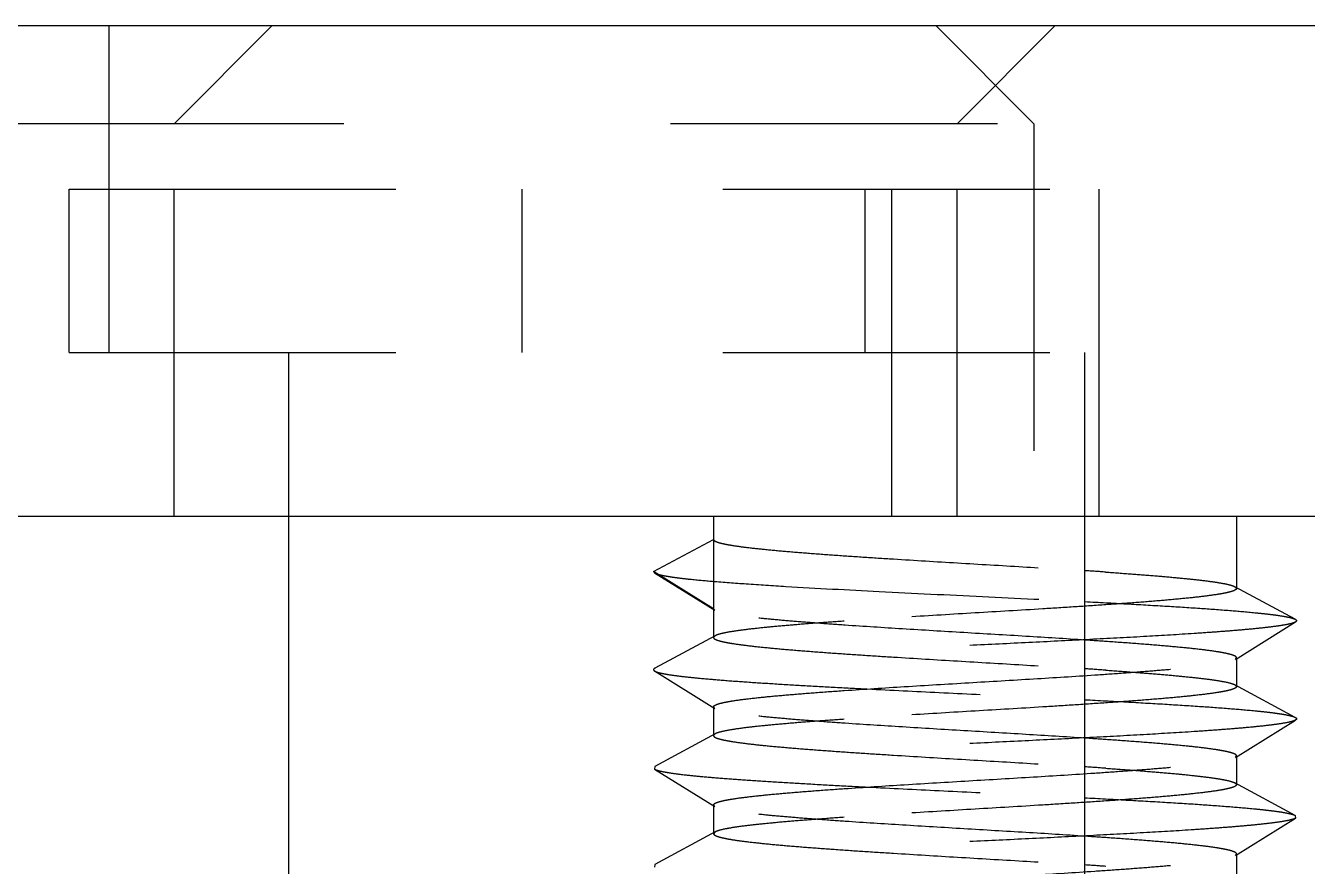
# Model space of a CAD drawing. Header units: inches. Extents: x 504 to 965, y -420 to -94.
# Drawn here: x 600.737 to 604.658, y -335.298 to -332.727 of the extents above; entities that cross this region are included whole.
import ezdxf

# ---------------------------------------------------------------- set-up
doc = ezdxf.new("R2010")
doc.units = ezdxf.units.IN
doc.header["$LTSCALE"] = 10
doc.header["$MEASUREMENT"] = 0
doc.linetypes.add('CENTER', pattern=[0.6, 0.375, -0.075, 0.075, -0.075])
doc.linetypes.add('HIDDEN', pattern=[0.2, 0.1, -0.1])
doc.layers.get('0').update_dxf_attribs({"linetype": 'CONTINUOUS'})
doc.layers.add('02___PRT_ALL_AXES', color=7, linetype='CONTINUOUS')
doc.layers.add('DEFAULT_2', color=8, linetype='HIDDEN')

msp = doc.modelspace()

# ---------------------------------------------------------------- linework, layer by layer
at = {"color": 7, "linetype": 'Continuous'}
for p, q in [((577.5555, -332.7269), (895.8513, -332.7269)), ((577.5555, -334.2269), (895.8513, -334.2269))]:
    msp.add_line(p, q, dxfattribs=at)
at = {"linetype": 'CENTER'}
msp.add_arc((736.7034, -1690.9897), 1356.7628, 83.2637115, 96.7362885, dxfattribs=at)
at = {"layer": '02___PRT_ALL_AXES', "color": 8, "linetype": 'HIDDEN'}
for p, q in [((601.5413, -333.7269), (601.5413, -334.2269)), ((603.9765, -333.7269), (603.9765, -334.2269))]:
    msp.add_line(p, q, dxfattribs=at)
at = {"layer": '02___PRT_ALL_AXES', "color": 7, "linetype": 'Continuous'}
for p, q in [((601.5413, -334.2269), (601.5413, -337.6269)), ((603.9765, -334.2269), (603.9765, -337.6269))]:
    msp.add_line(p, q, dxfattribs=at)
at = {"layer": 'DEFAULT_2', "color": 8, "linetype": 'HIDDEN'}
for p, q in [((600.9913, -332.7269), (600.9913, -334.2269)), ((601.4913, -332.7269), (601.1913, -333.0269)), ((603.3863, -334.2269), (603.3863, -332.7269)), ((603.8213, -333.0269), (603.5213, -332.7269)), ((603.5863, -333.0269), (603.8863, -332.7269)), ((604.0213, -334.2269), (604.0213, -332.7269)), ((871.71, -333.0269), (584.8213, -333.0269)), ((601.1913, -334.2269), (601.1913, -333.0269)), ((603.5863, -334.2269), (603.5863, -333.0269)), ((603.8213, -333.0269), (603.8213, -334.2269)), ((600.87, -333.7269), (600.87, -333.2269)), ((600.87, -333.2269), (608.8477, -333.2269)), ((602.2557, -333.7269), (602.2557, -333.2269)), ((603.3052, -333.7269), (603.3052, -333.2269)), ((600.87, -333.7269), (608.8477, -333.7269)), ((602.8413, -334.2269), (602.8413, -334.5983)), ((604.4413, -334.2269), (604.4413, -334.4483)), ((602.6578, -334.3969), (602.8413, -334.2983)), ((602.6578, -334.3969), (602.6608, -334.4007)), ((602.8413, -334.5105), (602.6578, -334.3969)), ((602.6608, -334.4007), (602.845, -334.5151)), ((604.6209, -334.5426), (604.4364, -334.443)), ((604.4364, -334.443), (604.4413, -334.4483)), ((602.845, -334.5151), (602.8413, -334.5105)), ((604.4376, -334.6651), (604.6218, -334.5507)), ((602.8462, -334.593), (602.6618, -334.6926)), ((602.8462, -334.593), (602.8413, -334.5983)), ((604.4376, -334.6651), (604.4413, -334.6605)), ((604.4413, -334.6605), (604.4413, -334.7483)), ((602.6608, -334.7007), (602.845, -334.8151)), ((604.6209, -334.8426), (604.4364, -334.743)), ((604.4364, -334.743), (604.4413, -334.7483)), ((602.8413, -334.8105), (602.8413, -334.8983)), ((602.845, -334.8151), (602.8413, -334.8105)), ((604.4376, -334.9651), (604.6218, -334.8507)), ((602.8462, -334.893), (602.6618, -334.9926)), ((602.8462, -334.893), (602.8413, -334.8983)), ((604.4376, -334.9651), (604.4413, -334.9605)), ((604.4413, -334.9605), (604.4413, -335.0483)), ((602.6618, -334.9926), (602.6608, -335.0007)), ((602.6608, -335.0007), (602.845, -335.1151)), ((604.6209, -335.1426), (604.4364, -335.043)), ((604.4364, -335.043), (604.4413, -335.0483)), ((602.8413, -335.1105), (602.8413, -335.1983)), ((602.845, -335.1151), (602.8413, -335.1105)), ((604.4376, -335.2651), (604.6218, -335.1507)), ((604.6209, -335.1426), (604.6218, -335.1507)), ((602.8462, -335.193), (602.6618, -335.2926)), ((602.8462, -335.193), (602.8413, -335.1983)), ((602.6618, -335.2926), (602.6608, -335.3007)), ((604.4376, -335.2651), (604.4413, -335.2605)), ((604.4413, -335.2605), (604.4413, -335.3483))]:
    msp.add_line(p, q, dxfattribs=at)
for centre, radius, start, end in [((602.6003, -355.3463), 20.9975, 86.06487, 86.2381), ((602.6734, -354.4718), 19.9084, 86.06013, 86.24283), ((602.5999, -355.6529), 21.0041, 86.06487, 86.2383), ((602.6738, -354.7656), 19.9022, 86.06013, 86.24264), ((602.6009, -355.9381), 20.9893, 86.06486, 86.23787), ((602.6738, -355.0662), 19.9028, 86.06013, 86.24265), ((602.6008, -356.2385), 20.9897, 86.06486, 86.23788)]:
    msp.add_arc(centre, radius, start, end, dxfattribs=at)
for points, knots in [([(602.8413, -334.2983), (602.8413, -334.2994), (602.8426, -334.3012), (602.845, -334.3029), (602.8491, -334.3051), (602.8563, -334.3077), (602.8672, -334.3106), (602.8812, -334.3135), (602.9056, -334.3178), (602.9433, -334.3229), (602.9966, -334.3287), (603.06, -334.3346), (603.1325, -334.3405), (603.213, -334.3464), (603.3002, -334.3523), (603.4259, -334.3604), (603.5889, -334.3702), (603.7844, -334.3818), (603.9145, -334.3898), (603.978, -334.394)], [0, 0, 0, 0, 0.002953, 0.005109, 0.00784, 0.015158, 0.025045, 0.037515, 0.052545, 0.09011, 0.137218, 0.193165, 0.257094, 0.328013, 0.40482, 0.486319, 0.658246, 0.833092, 1, 1, 1, 1]), ([(602.6608, -334.4007), (602.6631, -334.4021), (602.6694, -334.4045), (602.6813, -334.4076), (602.6974, -334.4107), (602.7177, -334.4138), (602.7422, -334.417), (602.7829, -334.4215), (602.8154, -334.4244), (602.8383, -334.4263)], [0, 0, 0, 0, 0.04471, 0.112491, 0.203751, 0.318314, 0.455838, 0.615766, 1, 1, 1, 1]), ([(602.8383, -334.4263), (602.8726, -334.4292), (602.9473, -334.4347), (603.1171, -334.4455), (603.3581, -334.4582), (603.6632, -334.473), (603.8732, -334.4832), (603.9777, -334.4886)], [0, 0, 0, 0, 0.090373, 0.19698, 0.447305, 0.724698, 1, 1, 1, 1]), ([(604.0413, -334.3983), (604.0674, -334.4001), (604.1173, -334.4036), (604.1886, -334.4092), (604.2525, -334.4147), (604.308, -334.4202), (604.3543, -334.4256), (604.3909, -334.431), (604.4151, -334.4357), (604.4291, -334.4398), (604.4343, -334.4419), (604.4364, -334.443)], [0, 0, 0, 0, 0.196693, 0.37717, 0.538715, 0.679239, 0.796913, 0.890175, 0.957973, 0.982173, 1, 1, 1, 1]), ([(604.4413, -334.4483), (604.4413, -334.4495), (604.4399, -334.4514), (604.4373, -334.4531), (604.4328, -334.4554), (604.425, -334.4581), (604.4131, -334.4611), (604.3979, -334.4642), (604.3713, -334.4686), (604.3303, -334.4739), (604.2725, -334.48), (604.2039, -334.4862), (604.1256, -334.4923), (604.0391, -334.4985), (603.9458, -334.5047), (603.8124, -334.5131), (603.6414, -334.5233), (603.439, -334.5354), (603.3056, -334.5439), (603.2413, -334.5483)], [0, 0, 0, 0, 0.002946, 0.005136, 0.007926, 0.015442, 0.025615, 0.038456, 0.053942, 0.09261, 0.141033, 0.198411, 0.263781, 0.33604, 0.413953, 0.496193, 0.668011, 0.839832, 1, 1, 1, 1]), ([(603.9777, -334.4886), (604.0201, -334.4908), (604.1016, -334.4951), (604.2185, -334.5018), (604.3239, -334.5084), (604.4156, -334.515), (604.4827, -334.5208), (604.5281, -334.5255), (604.5557, -334.5288), (604.5787, -334.5321), (604.5971, -334.5354), (604.6107, -334.5386), (604.6181, -334.5412), (604.6208, -334.5426)], [0, 0, 0, 0, 0.196703, 0.379104, 0.543575, 0.686857, 0.806126, 0.856003, 0.899059, 0.935084, 0.963943, 0.985562, 1, 1, 1, 1]), ([(604.6218, -334.5507), (604.6204, -334.5516), (604.6166, -334.5532), (604.6063, -334.5565), (604.5881, -334.5602), (604.5602, -334.5645), (604.5244, -334.5688), (604.481, -334.5732), (604.4304, -334.5776), (604.373, -334.582), (604.2843, -334.5881), (604.1605, -334.5956), (603.9997, -334.6042), (603.8265, -334.6129), (603.647, -334.6217), (603.4673, -334.6304), (603.2935, -334.6391), (603.1318, -334.6478), (603.007, -334.6553), (602.9174, -334.6614), (602.8591, -334.6658), (602.8076, -334.6701), (602.7632, -334.6745), (602.7265, -334.6788), (602.6976, -334.6831), (602.6785, -334.6869), (602.6675, -334.6901), (602.6634, -334.6918), (602.6618, -334.6926)], [0, 0, 0, 0, 0.002611, 0.006215, 0.016495, 0.030864, 0.049236, 0.071467, 0.097374, 0.12674, 0.159315, 0.232952, 0.315766, 0.404918, 0.497344, 0.589872, 0.679323, 0.762625, 0.836921, 0.869882, 0.899668, 0.926026, 0.948731, 0.9676, 0.982482, 0.993281, 0.997144, 1, 1, 1, 1]), ([(603.978, -334.6062), (603.9176, -334.6022), (603.794, -334.5946), (603.6076, -334.5835), (603.4232, -334.5724), (603.2755, -334.563), (603.1662, -334.5552), (603.0935, -334.5496), (603.0286, -334.544), (602.9724, -334.5384), (602.9257, -334.5328), (602.8892, -334.5273), (602.8653, -334.5225), (602.8518, -334.5184), (602.8469, -334.5162), (602.845, -334.5151)], [0, 0, 0, 0, 0.159477, 0.326652, 0.492125, 0.646552, 0.716865, 0.781227, 0.838735, 0.888589, 0.930093, 0.962701, 0.986027, 0.994165, 1, 1, 1, 1]), ([(603.2413, -334.5483), (603.2152, -334.5501), (603.1653, -334.5536), (603.094, -334.5592), (603.0301, -334.5647), (602.9747, -334.5702), (602.9283, -334.5756), (602.8917, -334.581), (602.8675, -334.5857), (602.8535, -334.5898), (602.8483, -334.5919), (602.8462, -334.593)], [0, 0, 0, 0, 0.196709, 0.377163, 0.538697, 0.679227, 0.796903, 0.890174, 0.957969, 0.982175, 1, 1, 1, 1]), ([(604.6208, -334.5426), (604.6219, -334.5432), (604.6235, -334.5442), (604.6249, -334.5462), (604.6248, -334.5477), (604.6239, -334.5493), (604.6227, -334.5501), (604.6218, -334.5507)], [0, 0, 0, 0, 0.316104, 0.524236, 0.615623, 0.718573, 1, 1, 1, 1]), ([(602.8413, -334.5983), (602.8413, -334.5994), (602.8426, -334.6012), (602.845, -334.6029), (602.8491, -334.6051), (602.8563, -334.6077), (602.8672, -334.6106), (602.8812, -334.6135), (602.9056, -334.6178), (602.9433, -334.6229), (602.9966, -334.6287), (603.06, -334.6346), (603.1325, -334.6405), (603.213, -334.6464), (603.3002, -334.6523), (603.4258, -334.6604), (603.5888, -334.6702), (603.7843, -334.6818), (603.9144, -334.6898), (603.9779, -334.694)], [0, 0, 0, 0, 0.002953, 0.005111, 0.007843, 0.015162, 0.025046, 0.037517, 0.052549, 0.090111, 0.137217, 0.193164, 0.257092, 0.328009, 0.404813, 0.486309, 0.658234, 0.833087, 1, 1, 1, 1]), ([(604.4413, -334.6605), (604.4413, -334.6593), (604.4399, -334.6574), (604.4373, -334.6556), (604.4327, -334.6533), (604.4249, -334.6507), (604.413, -334.6476), (604.3978, -334.6446), (604.3712, -334.6401), (604.3302, -334.6348), (604.2724, -334.6287), (604.2038, -334.6226), (604.1255, -334.6164), (604.0703, -334.6125), (604.0413, -334.6105)], [0, 0, 0, 0, 0.008786, 0.015321, 0.023648, 0.046042, 0.076335, 0.114577, 0.160673, 0.27577, 0.419851, 0.590553, 0.785114, 1, 1, 1, 1]), ([(603.2413, -334.7605), (603.3025, -334.7563), (603.4294, -334.7481), (603.6225, -334.7366), (603.8167, -334.725), (603.9738, -334.7152), (604.091, -334.7071), (604.1693, -334.7012), (604.2393, -334.6953), (604.3001, -334.6895), (604.3506, -334.6836), (604.3859, -334.6786), (604.4084, -334.6743), (604.4209, -334.6714), (604.4304, -334.6685), (604.4356, -334.6663), (604.4376, -334.6651)], [0, 0, 0, 0, 0.153219, 0.317585, 0.482945, 0.639064, 0.710611, 0.776315, 0.83516, 0.886237, 0.928778, 0.962155, 0.975262, 0.985932, 0.994163, 1, 1, 1, 1]), ([(602.6618, -334.6926), (602.6607, -334.6932), (602.6591, -334.6942), (602.6577, -334.6962), (602.6578, -334.6977), (602.6587, -334.6993), (602.6599, -334.7001), (602.6608, -334.7007)], [0, 0, 0, 0, 0.316081, 0.524228, 0.615626, 0.718557, 1, 1, 1, 1]), ([(602.6608, -334.7007), (602.6627, -334.7018), (602.6677, -334.7039), (602.6771, -334.7065), (602.6896, -334.7092), (602.7124, -334.7131), (602.7485, -334.7178), (602.8007, -334.7232), (602.8639, -334.7286), (602.9374, -334.734), (603.0202, -334.7394), (603.1112, -334.7448), (603.2093, -334.7503), (603.3502, -334.7577), (603.5335, -334.7667), (603.7554, -334.7774), (603.9039, -334.7848), (603.9772, -334.7886)], [0, 0, 0, 0, 0.005031, 0.012352, 0.022018, 0.034028, 0.064959, 0.10481, 0.153077, 0.209137, 0.272263, 0.341622, 0.416305, 0.495328, 0.66218, 0.833406, 1, 1, 1, 1]), ([(604.0413, -334.6983), (604.0674, -334.7001), (604.1173, -334.7036), (604.1886, -334.7092), (604.2525, -334.7147), (604.308, -334.7202), (604.3543, -334.7256), (604.3909, -334.731), (604.4151, -334.7357), (604.4291, -334.7398), (604.4343, -334.7419), (604.4364, -334.743)], [0, 0, 0, 0, 0.196688, 0.377164, 0.538712, 0.679237, 0.796915, 0.890178, 0.957977, 0.982175, 1, 1, 1, 1]), ([(604.4413, -334.7483), (604.4413, -334.7495), (604.4399, -334.7514), (604.4373, -334.7531), (604.4328, -334.7554), (604.425, -334.7581), (604.4131, -334.7611), (604.3979, -334.7642), (604.3713, -334.7686), (604.3303, -334.7739), (604.2725, -334.78), (604.2039, -334.7862), (604.1256, -334.7923), (604.0391, -334.7985), (603.9458, -334.8047), (603.8124, -334.8131), (603.6413, -334.8233), (603.4389, -334.8354), (603.3056, -334.8439), (603.2413, -334.8483)], [0, 0, 0, 0, 0.002947, 0.005136, 0.007927, 0.015443, 0.025617, 0.038458, 0.053945, 0.092616, 0.141039, 0.198415, 0.263784, 0.336042, 0.413954, 0.496196, 0.668015, 0.839831, 1, 1, 1, 1]), ([(602.8413, -334.8105), (602.8413, -334.8093), (602.8427, -334.8074), (602.8453, -334.8056), (602.8499, -334.8033), (602.8577, -334.8007), (602.8696, -334.7976), (602.8848, -334.7946), (602.9114, -334.7901), (602.9524, -334.7848), (603.0102, -334.7787), (603.0789, -334.7726), (603.1571, -334.7664), (603.2123, -334.7625), (603.2413, -334.7605)], [0, 0, 0, 0, 0.008793, 0.015335, 0.023667, 0.046068, 0.076369, 0.114618, 0.160717, 0.275825, 0.419907, 0.590602, 0.785144, 1, 1, 1, 1]), ([(603.978, -334.9062), (603.9177, -334.9022), (603.794, -334.8946), (603.6077, -334.8835), (603.4233, -334.8724), (603.2756, -334.863), (603.1662, -334.8552), (603.0935, -334.8496), (603.0286, -334.844), (602.9724, -334.8384), (602.9257, -334.8328), (602.8892, -334.8273), (602.8653, -334.8225), (602.8518, -334.8184), (602.8469, -334.8162), (602.845, -334.8151)], [0, 0, 0, 0, 0.159478, 0.326648, 0.492121, 0.646552, 0.716869, 0.781232, 0.838742, 0.888593, 0.930098, 0.962707, 0.986027, 0.994166, 1, 1, 1, 1]), ([(603.9772, -334.7886), (604.0195, -334.7908), (604.1011, -334.7951), (604.2181, -334.8018), (604.3236, -334.8084), (604.4154, -334.815), (604.4826, -334.8208), (604.5281, -334.8255), (604.5557, -334.8288), (604.5787, -334.8321), (604.5971, -334.8354), (604.6107, -334.8386), (604.6181, -334.8412), (604.6208, -334.8426)], [0, 0, 0, 0, 0.196686, 0.37908, 0.543555, 0.686847, 0.806122, 0.856003, 0.899058, 0.935089, 0.963944, 0.985563, 1, 1, 1, 1]), ([(604.6218, -334.8507), (604.6204, -334.8516), (604.6166, -334.8532), (604.6063, -334.8565), (604.5881, -334.8602), (604.5602, -334.8645), (604.5244, -334.8688), (604.481, -334.8732), (604.4304, -334.8776), (604.373, -334.882), (604.2843, -334.8881), (604.1605, -334.8956), (603.9997, -334.9042), (603.8265, -334.9129), (603.647, -334.9217), (603.4673, -334.9304), (603.2935, -334.9391), (603.1318, -334.9478), (603.007, -334.9553), (602.9174, -334.9614), (602.8591, -334.9658), (602.8076, -334.9701), (602.7632, -334.9745), (602.7265, -334.9788), (602.6976, -334.9831), (602.6785, -334.9869), (602.6675, -334.9901), (602.6634, -334.9918), (602.6618, -334.9926)], [0, 0, 0, 0, 0.002611, 0.006217, 0.016495, 0.030866, 0.049236, 0.071468, 0.097374, 0.126741, 0.159315, 0.232952, 0.315766, 0.404918, 0.497344, 0.589872, 0.679323, 0.762625, 0.836921, 0.869881, 0.899668, 0.926024, 0.948731, 0.967599, 0.982482, 0.993279, 0.997143, 1, 1, 1, 1]), ([(603.2413, -334.8483), (603.2152, -334.8501), (603.1653, -334.8536), (603.094, -334.8592), (603.0301, -334.8647), (602.9746, -334.8702), (602.9283, -334.8756), (602.8917, -334.881), (602.8675, -334.8857), (602.8535, -334.8898), (602.8483, -334.8919), (602.8462, -334.893)], [0, 0, 0, 0, 0.196694, 0.377169, 0.538708, 0.679229, 0.796904, 0.89017, 0.957973, 0.982173, 1, 1, 1, 1]), ([(604.6208, -334.8426), (604.6219, -334.8432), (604.6235, -334.8442), (604.6249, -334.8462), (604.6248, -334.8477), (604.6239, -334.8493), (604.6227, -334.8501), (604.6218, -334.8507)], [0, 0, 0, 0, 0.316082, 0.524236, 0.615651, 0.718581, 1, 1, 1, 1]), ([(602.8413, -334.8983), (602.8413, -334.8994), (602.8426, -334.9012), (602.845, -334.9029), (602.8491, -334.9051), (602.8563, -334.9077), (602.8672, -334.9106), (602.8812, -334.9135), (602.9056, -334.9178), (602.9433, -334.9229), (602.9966, -334.9287), (603.06, -334.9346), (603.1326, -334.9405), (603.213, -334.9464), (603.3003, -334.9523), (603.4259, -334.9604), (603.5889, -334.9702), (603.7845, -334.9818), (603.9146, -334.9898), (603.9781, -334.994)], [0, 0, 0, 0, 0.002953, 0.005109, 0.007839, 0.015159, 0.025044, 0.03751, 0.052543, 0.090104, 0.137213, 0.19316, 0.257091, 0.328015, 0.404822, 0.486318, 0.658242, 0.833089, 1, 1, 1, 1]), ([(604.4413, -334.9605), (604.4413, -334.9593), (604.4399, -334.9574), (604.4373, -334.9556), (604.4328, -334.9533), (604.4249, -334.9507), (604.413, -334.9476), (604.3978, -334.9446), (604.3712, -334.9401), (604.3302, -334.9348), (604.2724, -334.9287), (604.2038, -334.9226), (604.1255, -334.9164), (604.0703, -334.9125), (604.0413, -334.9105)], [0, 0, 0, 0, 0.008781, 0.015312, 0.023635, 0.04602, 0.076306, 0.114544, 0.160637, 0.275732, 0.419816, 0.590523, 0.785097, 1, 1, 1, 1]), ([(603.2413, -335.0605), (603.3025, -335.0563), (603.4294, -335.0481), (603.6225, -335.0366), (603.8167, -335.025), (603.9738, -335.0152), (604.091, -335.0071), (604.1693, -335.0012), (604.2393, -334.9953), (604.3001, -334.9895), (604.3506, -334.9836), (604.3859, -334.9786), (604.4084, -334.9743), (604.4209, -334.9714), (604.4304, -334.9685), (604.4356, -334.9663), (604.4376, -334.9651)], [0, 0, 0, 0, 0.153218, 0.317584, 0.482947, 0.639065, 0.710611, 0.776314, 0.835159, 0.886236, 0.928778, 0.962156, 0.975263, 0.985933, 0.994163, 1, 1, 1, 1]), ([(602.6608, -335.0007), (602.6627, -335.0018), (602.6677, -335.0039), (602.6771, -335.0065), (602.6895, -335.0092), (602.7124, -335.0131), (602.7485, -335.0178), (602.8006, -335.0232), (602.8638, -335.0285), (602.9373, -335.034), (603.0201, -335.0394), (603.111, -335.0448), (603.209, -335.0503), (603.3499, -335.0577), (603.5332, -335.0667), (603.755, -335.0774), (603.9035, -335.0848), (603.9767, -335.0886)], [0, 0, 0, 0, 0.005031, 0.012354, 0.022017, 0.034026, 0.064954, 0.1048, 0.15306, 0.209115, 0.272234, 0.341587, 0.416265, 0.495283, 0.662136, 0.833375, 1, 1, 1, 1]), ([(604.0413, -334.9983), (604.0674, -335.0001), (604.1173, -335.0036), (604.1886, -335.0092), (604.2525, -335.0147), (604.308, -335.0202), (604.3543, -335.0256), (604.3909, -335.031), (604.4151, -335.0357), (604.4291, -335.0398), (604.4343, -335.0419), (604.4364, -335.043)], [0, 0, 0, 0, 0.196687, 0.377166, 0.538714, 0.67924, 0.796917, 0.890181, 0.95798, 0.982176, 1, 1, 1, 1]), ([(602.8413, -335.1105), (602.8413, -335.1093), (602.8427, -335.1074), (602.8453, -335.1056), (602.8499, -335.1033), (602.8577, -335.1006), (602.8696, -335.0976), (602.8848, -335.0946), (602.9115, -335.0901), (602.9524, -335.0848), (603.0102, -335.0787), (603.0789, -335.0726), (603.1571, -335.0664), (603.2123, -335.0625), (603.2413, -335.0605)], [0, 0, 0, 0, 0.008795, 0.015339, 0.023673, 0.046078, 0.076382, 0.114633, 0.160732, 0.27584, 0.41992, 0.590611, 0.785151, 1, 1, 1, 1]), ([(604.4413, -335.0483), (604.4413, -335.0495), (604.4399, -335.0514), (604.4373, -335.0531), (604.4328, -335.0554), (604.425, -335.0581), (604.4131, -335.0611), (604.3979, -335.0642), (604.3713, -335.0686), (604.3303, -335.0739), (604.2725, -335.08), (604.2039, -335.0862), (604.1257, -335.0923), (604.0391, -335.0985), (603.9458, -335.1047), (603.8125, -335.1131), (603.6414, -335.1233), (603.439, -335.1354), (603.3056, -335.1439), (603.2413, -335.1483)], [0, 0, 0, 0, 0.002946, 0.005135, 0.007925, 0.01544, 0.025613, 0.038453, 0.053939, 0.092609, 0.141032, 0.198407, 0.263774, 0.33603, 0.413943, 0.496185, 0.668011, 0.839829, 1, 1, 1, 1]), ([(603.9767, -335.0886), (604.0191, -335.0907), (604.1008, -335.0951), (604.2178, -335.1017), (604.3234, -335.1084), (604.4153, -335.115), (604.4825, -335.1208), (604.528, -335.1255), (604.5556, -335.1288), (604.5787, -335.1321), (604.5971, -335.1354), (604.6107, -335.1386), (604.6181, -335.1412), (604.6209, -335.1426)], [0, 0, 0, 0, 0.196672, 0.379062, 0.543541, 0.686838, 0.806116, 0.856004, 0.899057, 0.935091, 0.963947, 0.98556, 1, 1, 1, 1]), ([(603.978, -335.2062), (603.9177, -335.2022), (603.794, -335.1946), (603.6077, -335.1835), (603.4233, -335.1724), (603.2756, -335.163), (603.1662, -335.1552), (603.0935, -335.1496), (603.0286, -335.144), (602.9724, -335.1384), (602.9257, -335.1328), (602.8892, -335.1273), (602.8653, -335.1225), (602.8518, -335.1184), (602.8469, -335.1162), (602.845, -335.1151)], [0, 0, 0, 0, 0.159479, 0.326649, 0.49212, 0.646551, 0.716868, 0.781233, 0.838744, 0.888594, 0.930097, 0.962706, 0.986027, 0.994166, 1, 1, 1, 1]), ([(604.6218, -335.1507), (604.6204, -335.1516), (604.6166, -335.1532), (604.6063, -335.1565), (604.5881, -335.1602), (604.5602, -335.1645), (604.5244, -335.1688), (604.481, -335.1732), (604.4304, -335.1776), (604.373, -335.182), (604.2843, -335.1881), (604.1605, -335.1956), (603.9997, -335.2042), (603.8265, -335.2129), (603.647, -335.2217), (603.4673, -335.2304), (603.2935, -335.2391), (603.1318, -335.2478), (603.007, -335.2553), (602.9174, -335.2614), (602.8591, -335.2658), (602.8076, -335.2701), (602.7632, -335.2745), (602.7265, -335.2788), (602.6976, -335.2831), (602.6785, -335.2869), (602.6675, -335.2901), (602.6634, -335.2918), (602.6618, -335.2926)], [0, 0, 0, 0, 0.002611, 0.006217, 0.016495, 0.030866, 0.049236, 0.071468, 0.097374, 0.126741, 0.159315, 0.232952, 0.315766, 0.404918, 0.497344, 0.589872, 0.679323, 0.762625, 0.836921, 0.869881, 0.899668, 0.926024, 0.948731, 0.967598, 0.982482, 0.993279, 0.997142, 1, 1, 1, 1]), ([(603.2413, -335.1483), (603.2152, -335.1501), (603.1653, -335.1536), (603.094, -335.1592), (603.0301, -335.1647), (602.9746, -335.1702), (602.9283, -335.1756), (602.8917, -335.181), (602.8675, -335.1857), (602.8535, -335.1898), (602.8483, -335.1919), (602.8462, -335.193)], [0, 0, 0, 0, 0.196695, 0.377171, 0.538714, 0.679235, 0.796907, 0.890171, 0.957972, 0.982173, 1, 1, 1, 1]), ([(602.8413, -335.1983), (602.8413, -335.1994), (602.8426, -335.2012), (602.845, -335.2029), (602.8491, -335.2051), (602.8563, -335.2077), (602.8672, -335.2106), (602.8812, -335.2135), (602.9056, -335.2178), (602.9433, -335.2229), (602.9966, -335.2287), (603.06, -335.2346), (603.1325, -335.2405), (603.213, -335.2464), (603.3002, -335.2523), (603.4259, -335.2604), (603.5889, -335.2702), (603.7845, -335.2818), (603.9145, -335.2898), (603.9781, -335.294)], [0, 0, 0, 0, 0.002951, 0.005104, 0.007832, 0.015149, 0.02503, 0.037492, 0.052522, 0.090076, 0.13718, 0.193124, 0.257055, 0.327981, 0.404793, 0.486294, 0.658225, 0.833081, 1, 1, 1, 1]), ([(604.4413, -335.2605), (604.4413, -335.2593), (604.4399, -335.2574), (604.4373, -335.2556), (604.4328, -335.2533), (604.4249, -335.2507), (604.413, -335.2476), (604.3978, -335.2446), (604.3712, -335.2401), (604.3303, -335.2348), (604.2724, -335.2287), (604.2038, -335.2226), (604.1256, -335.2164), (604.0703, -335.2125), (604.0413, -335.2105)], [0, 0, 0, 0, 0.008779, 0.015303, 0.023617, 0.045999, 0.076283, 0.11451, 0.160603, 0.275693, 0.419792, 0.590503, 0.785066, 1, 1, 1, 1]), ([(603.2413, -335.3605), (603.3025, -335.3563), (603.4294, -335.3481), (603.6225, -335.3366), (603.8167, -335.325), (603.9738, -335.3152), (604.0909, -335.3071), (604.1692, -335.3012), (604.2393, -335.2953), (604.3001, -335.2895), (604.3506, -335.2836), (604.3859, -335.2786), (604.4084, -335.2743), (604.4209, -335.2714), (604.4304, -335.2685), (604.4356, -335.2663), (604.4376, -335.2651)], [0, 0, 0, 0, 0.153216, 0.31758, 0.482942, 0.639062, 0.710609, 0.776311, 0.835154, 0.886236, 0.928777, 0.962154, 0.975263, 0.985935, 0.994162, 1, 1, 1, 1])]:
    msp.add_open_spline(points, degree=3, knots=knots, dxfattribs=at)

doc.saveas('drawing.dxf')
